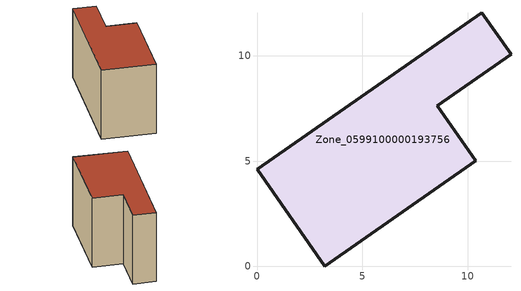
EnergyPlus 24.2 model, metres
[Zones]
Zone_0599100000193756
 floor ground (C_G): 0,4.61 10.68,12.04 12.06,10.07 8.56,7.62 10.39,5.01 3.22,0 z0
 wall outside (C_F): 3.22,0 10.39,5.01 8.56,7.62 12.06,10.07 10.68,12.04 0,4.61 3.22,0 z0:7.86
 roof outside (C_R): 10.68,12.04 0,4.61 3.22,0 10.39,5.01 8.56,7.62 12.06,10.07 z7.86
[BUILDING]
Pand.0599100000193756: North Axis=0; Terrain=City; Loads Convergence Tolerance Value=0.04; Temperature Convergence Tolerance Value=0.4; Solar Distribution=FullExterior; Maximum Number of Warmup Days=25; Minimum Number of Warmup Days=1
[Site:Location]
Rotterdam.The.Hague.AP_ZH_NLD Design_Conditions: Latitude=51.96; Longitude=4.45; Time Zone=1; Elevation=-4.5
[SITE:GROUNDTEMPERATURE:BUILDINGSURFACE]
18, 18, 18, 18, 18, 18, 18, 18, 18, 18, 18, 18
[MATERIAL] Thermal Absorptance=0.9; Solar Absorptance=0.7; Visible Absorptance=0.7
Name | Roughness | Thickness | Conductivity | Density | Specific Heat
G.TC.1975-1991 | MediumSmooth | 0.15 | 0.288461 | 540 | 1210
F.TC.1975-1991 | Rough | 0.3 | 0.230769 | 1920 | 840
R.TC.1975-1991 | MediumRough | 0.2 | 0.153846 | 1500 | 1000
[CONSTRUCTION]
C_G: G.TC.1975-1991
C_F: F.TC.1975-1991
C_R: R.TC.1975-1991
[ZONE]
Zone_0599100000193756: Type=1; Multiplier=1; Ceiling Height=Autocalculate; Volume=Autocalculate; Floor Area=autocalculate; Part of Total Floor Area=Yes
[ZONEINFILTRATION:DESIGNFLOWRATE]
Infil_Zone_0599100000193756: Zone or ZoneList or Space or SpaceList=Zone_0599100000193756; Schedule=AlwaysOn; Design Flow Rate Calculation Method=Flow/Area; Flow Rate per Floor Area=0.003; Constant Term Coefficient=1; Temperature Term Coefficient=0; Velocity Term Coefficient=0; Velocity Squared Term Coefficient=0
[HVACTEMPLATE:ZONE:IDEALLOADSAIRSYSTEM]
Zone_0599100000193756: Maximum Heating Supply Air Temperature=50; Minimum Cooling Supply Air Temperature=13; Maximum Heating Supply Air Humidity Ratio=0.0156; Minimum Cooling Supply Air Humidity Ratio=0.0077; Heating Limit=NoLimit; Cooling Limit=NoLimit; Dehumidification Control Type=ConstantSensibleHeatRatio; Cooling Sensible Heat Ratio=0.7; Dehumidification Setpoint=60; Humidification Control Type=None; Humidification Setpoint=30; Outdoor Air Method=None; Outdoor Air Flow Rate per Person=0.00944; Outdoor Air Flow Rate per Zone Floor Area=0; Outdoor Air Flow Rate per Zone=0; Demand Controlled Ventilation Type=None; Outdoor Air Economizer Type=NoEconomizer; Heat Recovery Type=None; Sensible Heat Recovery Effectiveness=0.7; Latent Heat Recovery Effectiveness=0.65
[ZONECONTROL:THERMOSTAT]
ThermostatControl_Zone_0599100000193756: Zone or ZoneList=Zone_0599100000193756; Control Type Schedule=DualSetpointControlType; Control 1=Thermostat_Zone_0599100000193756; Temperature Difference Between Cutout And Setpoint=0
[THERMOSTATSETPOINT:DUALSETPOINT]
Thermostat_Zone_0599100000193756: Heating Setpoint Temperature Schedule=HeatingSetpoint_Zone_0599100000193756; Cooling Setpoint Temperature Schedule=CoolingSetpoint_Zone_0599100000193756
[SCHEDULE:COMPACT]
HeatingSetpoint_Zone_0599100000193756: Through: 12/31, For: AllDays, Until: 24:00, 21
CoolingSetpoint_Zone_0599100000193756: Through: 12/31, For: AllDays, Until: 24:00, 24
DualSetpointControlType: Through: 12/31, For: AllDays, Until: 24:00, 4
AlwaysOn: Through: 12/31, For: AllDays, Until: 24:00, 1
